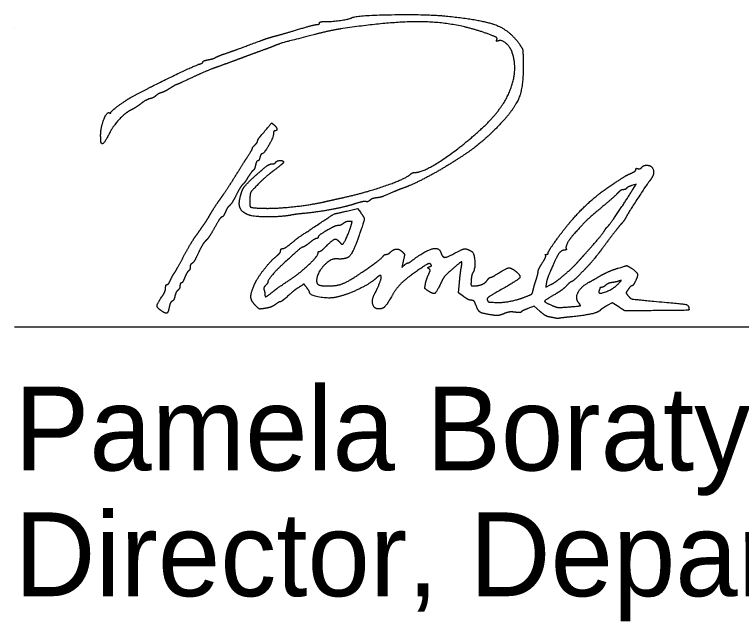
# Model space of a CAD drawing. Extents: x -16.6 to 83, y -37.7 to 22.
# Drawn here: x 24.528 to 25.741, y 7.527 to 8.54 of the extents above; entities that cross this region are included whole.
import ezdxf

# ---------------------------------------------------------------- set-up
doc = ezdxf.new("R2010")
doc.units = 0
doc.layers.add('SH_Data', color=7, linetype='Continuous')
doc.layers.add('SH_Text', color=7, linetype='Continuous')

msp = doc.modelspace()

# ---------------------------------------------------------------- linework, layer by layer
at = {"layer": 'SH_Data'}
for p, q in [((24.5279, 8.5188), (24.5279, 8.5188)), ((24.5279, 8.0188), (28.0279, 8.0188))]:
    msp.add_line(p, q, dxfattribs=at)
at = {"layer": 'SH_Text'}
for points in [[(25.5597, 8.2483), (25.5651, 8.2572), (25.5577, 8.2546)], [(25.0824, 8.2121), (25.1004, 8.2162), (25.1051, 8.21)], [(25.2773, 8.0693), (25.269, 8.0756), (25.2704, 8.0927)], [(25.4153, 8.0913), (25.4143, 8.0848), (25.4229, 8.0893)], [(25.5361, 8.052), (25.5255, 8.0588), (25.5171, 8.0543)], [(25.4043, 8.045), (25.3951, 8.0533), (25.3845, 8.0492)]]:
    msp.add_lwpolyline(points, dxfattribs=at)
for points in [[(25.0898, 8.5347), (25.0966, 8.5389), (25.2136, 8.5412), (25.248, 8.5378)], [(25.0368, 8.5263), (25.0368, 8.5276), (25.0408, 8.5286), (25.0458, 8.5285)], [(25.0458, 8.5285), (25.0554, 8.5282), (25.0864, 8.5326), (25.0898, 8.5347)], [(25.3205, 8.507), (25.2699, 8.526), (25.1619, 8.53), (25.0716, 8.5162)], [(25.248, 8.5378), (25.3072, 8.532), (25.3548, 8.5137), (25.3706, 8.4906)], [(25, 8.5151), (25.0161, 8.5199), (25.031, 8.5238), (25.033, 8.5238)], [(25.0716, 8.5162), (25.0623, 8.5148), (25.0424, 8.5105), (25.0272, 8.5065)], [(25.033, 8.5238), (25.0351, 8.5238), (25.0368, 8.5249), (25.0368, 8.5263)], [(24.9372, 8.4961), (24.9451, 8.4991), (24.9559, 8.5026), (24.9612, 8.504)], [(24.9612, 8.504), (24.9665, 8.5053), (24.9839, 8.5103), (25, 8.5151)], [(25.0272, 8.5065), (24.9762, 8.4934), (24.9719, 8.4921), (24.9612, 8.4878)], [(25.3328, 8.4984), (25.3338, 8.5009), (25.3303, 8.5033), (25.3205, 8.507)], [(24.8808, 8.4755), (24.8955, 8.4806), (24.9019, 8.483), (24.9372, 8.4961)], [(25.3352, 8.4963), (25.3326, 8.4953), (25.3319, 8.496), (25.3328, 8.4984)], [(25.3586, 8.4764), (25.3553, 8.4862), (25.3409, 8.4985), (25.3352, 8.4963)], [(24.9612, 8.4878), (24.9585, 8.4867), (24.9483, 8.4829), (24.9384, 8.4793)], [(25.3706, 8.4906), (25.3755, 8.4834), (25.3764, 8.479), (25.3768, 8.4612)], [(24.8514, 8.4649), (24.8563, 8.4658), (24.8615, 8.4674), (24.8628, 8.4684)], [(24.8628, 8.4684), (24.8641, 8.4693), (24.8722, 8.4726), (24.8808, 8.4755)], [(24.9384, 8.4793), (24.9285, 8.4757), (24.9134, 8.4701), (24.9048, 8.4669)], [(25.3131, 8.3552), (25.344, 8.3847), (25.3679, 8.4482), (25.3586, 8.4764)], [(24.7248, 8.4034), (24.755, 8.4196), (24.8286, 8.4553), (24.837, 8.4577)], [(24.837, 8.4577), (24.84, 8.4586), (24.8424, 8.4602), (24.8424, 8.4613)], [(24.8424, 8.4613), (24.8424, 8.4623), (24.8464, 8.464), (24.8514, 8.4649)], [(24.9048, 8.4669), (24.8962, 8.4636), (24.88, 8.4577), (24.8688, 8.4537)], [(25.3768, 8.4612), (25.3775, 8.4204), (25.3614, 8.3807), (25.332, 8.3508)], [(24.8688, 8.4537), (24.8576, 8.4498), (24.8372, 8.4412), (24.8236, 8.4347)], [(24.8236, 8.4347), (24.8099, 8.4283), (24.7983, 8.423), (24.7977, 8.423)], [(24.7977, 8.423), (24.7971, 8.423), (24.7927, 8.4204), (24.7877, 8.4173)], [(24.7729, 8.4098), (24.7697, 8.4088), (24.7655, 8.4064), (24.7637, 8.4046)], [(24.7877, 8.4173), (24.7828, 8.4142), (24.7761, 8.4108), (24.7729, 8.4098)], [(24.6888, 8.3767), (24.6888, 8.3789), (24.7142, 8.3977), (24.7248, 8.4034)], [(24.754, 8.3998), (24.7505, 8.3989), (24.7438, 8.3953), (24.7392, 8.3917)], [(24.7637, 8.4046), (24.7619, 8.4028), (24.7576, 8.4007), (24.754, 8.3998)], [(24.7392, 8.3917), (24.7346, 8.3881), (24.7274, 8.3835), (24.7233, 8.3814)], [(24.6716, 8.3389), (24.6717, 8.3521), (24.6823, 8.3787), (24.6865, 8.3761)], [(24.6865, 8.3761), (24.6877, 8.3753), (24.6888, 8.3756), (24.6888, 8.3767)], [(24.7233, 8.3814), (24.7129, 8.3761), (24.693, 8.3552), (24.6868, 8.3431)], [(24.939, 8.3378), (24.9575, 8.3599), (24.9568, 8.3594), (24.9609, 8.356)], [(24.9609, 8.356), (24.9652, 8.3524), (24.9661, 8.3462), (24.9624, 8.3462)], [(25.1964, 8.2766), (25.2105, 8.2766), (25.2786, 8.3225), (25.3131, 8.3552)], [(25.332, 8.3508), (25.3134, 8.3319), (25.281, 8.307), (25.2505, 8.2882)], [(24.673, 8.3252), (24.6722, 8.326), (24.6716, 8.3321), (24.6716, 8.3389)], [(24.6868, 8.3431), (24.6801, 8.3302), (24.6748, 8.3233), (24.673, 8.3252)], [(24.9336, 8.3292), (24.9336, 8.3304), (24.936, 8.3343), (24.939, 8.3378)], [(24.96, 8.3411), (24.96, 8.3355), (24.9441, 8.3078), (24.9409, 8.3078)], [(24.9624, 8.3462), (24.9611, 8.3462), (24.96, 8.3439), (24.96, 8.3411)], [(24.925, 8.3174), (24.9245, 8.3174), (24.9261, 8.3195), (24.9288, 8.3222)], [(24.9288, 8.3222), (24.9314, 8.3248), (24.9336, 8.3279), (24.9336, 8.3292)], [(24.916, 8.3017), (24.9216, 8.3103), (24.9256, 8.3174), (24.925, 8.3174)], [(24.894, 8.2667), (24.9006, 8.2773), (24.9105, 8.2931), (24.916, 8.3017)], [(24.9374, 8.3018), (24.9366, 8.2985), (24.9349, 8.2958), (24.9337, 8.2958)], [(24.9409, 8.3078), (24.9398, 8.3078), (24.9382, 8.3051), (24.9374, 8.3018)], [(24.9252, 8.2668), (24.9409, 8.2814), (24.9536, 8.291), (24.9576, 8.291)], [(24.93, 8.2886), (24.9291, 8.2846), (24.9274, 8.2808), (24.9261, 8.28)], [(24.9337, 8.2958), (24.9325, 8.2958), (24.9309, 8.2925), (24.93, 8.2886)], [(24.9576, 8.291), (24.9601, 8.291), (24.9628, 8.292), (24.9636, 8.2934)], [(24.9768, 8.2937), (24.9768, 8.2926), (24.97, 8.2867), (24.9618, 8.2806)], [(24.9636, 8.2934), (24.9654, 8.2963), (24.9768, 8.2966), (24.9768, 8.2937)], [(25.2505, 8.2882), (25.2313, 8.2763), (25.1901, 8.2553), (25.176, 8.2502)], [(25.5745, 8.2851), (25.5761, 8.287), (25.5798, 8.2886), (25.5827, 8.2886)], [(25.5827, 8.2886), (25.5921, 8.2886), (25.5959, 8.2725), (25.5885, 8.2635)], [(24.9261, 8.28), (24.9248, 8.2792), (24.921, 8.2741), (24.9176, 8.2686)], [(24.9618, 8.2806), (24.9535, 8.2745), (24.941, 8.2636), (24.934, 8.2565)], [(25.1882, 8.2732), (25.1903, 8.2751), (25.1939, 8.2766), (25.1964, 8.2766)], [(25.528, 8.2582), (25.5469, 8.2704), (25.5488, 8.2715), (25.557, 8.2752)], [(25.557, 8.2752), (25.5613, 8.2771), (25.5648, 8.28), (25.5648, 8.2815)], [(25.5648, 8.2815), (25.5648, 8.283), (25.5663, 8.2837), (25.5682, 8.283)], [(25.5682, 8.283), (25.5701, 8.2822), (25.5729, 8.2832), (25.5745, 8.2851)], [(24.8722, 8.2337), (24.8776, 8.2412), (24.8874, 8.256), (24.894, 8.2667)], [(24.9038, 8.2322), (24.9066, 8.2452), (24.9127, 8.2552), (24.9252, 8.2668)], [(24.9176, 8.2686), (24.9142, 8.2631), (24.9101, 8.2575), (24.9084, 8.2561)], [(25.0764, 8.2346), (25.1133, 8.2428), (25.1796, 8.2657), (25.1882, 8.2732)], [(25.5885, 8.2635), (25.5843, 8.2585), (25.5515, 8.2081), (25.5483, 8.2019)], [(24.9084, 8.2561), (24.9068, 8.2548), (24.9021, 8.2472), (24.8981, 8.2392)], [(24.934, 8.2565), (24.9233, 8.2455), (24.9211, 8.2419), (24.9206, 8.2336)], [(25.176, 8.2502), (25.1714, 8.2486), (25.1643, 8.2458), (25.1603, 8.244)], [(25.4334, 8.1657), (25.4556, 8.1965), (25.5007, 8.2405), (25.528, 8.2582)], [(25.549, 8.2499), (25.5483, 8.2487), (25.5459, 8.2478), (25.5437, 8.2478)], [(25.5577, 8.2546), (25.5537, 8.2532), (25.5498, 8.2511), (25.549, 8.2499)], [(24.8981, 8.2392), (24.8941, 8.2312), (24.889, 8.2232), (24.8868, 8.2214)], [(25.1603, 8.244), (25.1433, 8.2366), (25.1384, 8.2349), (25.1318, 8.2341)], [(25.5349, 8.2424), (25.5322, 8.2394), (25.5197, 8.2283), (25.5072, 8.2178)], [(25.5169, 8.1854), (25.5197, 8.1873), (25.5479, 8.2288), (25.5597, 8.2483)], [(25.5437, 8.2478), (25.5415, 8.2478), (25.5375, 8.2453), (25.5349, 8.2424)], [(24.8555, 8.2082), (24.8593, 8.2148), (24.8669, 8.2263), (24.8722, 8.2337)], [(24.9192, 8.2053), (24.9087, 8.2092), (24.9016, 8.2217), (24.9038, 8.2322)], [(24.9206, 8.2336), (24.9197, 8.2202), (24.9238, 8.2173), (24.9444, 8.2167)], [(24.9444, 8.2167), (24.9636, 8.2162), (25.0215, 8.2223), (25.0428, 8.2271)], [(25.0428, 8.2271), (25.0507, 8.2289), (25.0658, 8.2323), (25.0764, 8.2346)], [(25.1142, 8.2279), (25.1125, 8.2285), (25.1044, 8.2268), (25.0962, 8.2242)], [(25.121, 8.2301), (25.1189, 8.2283), (25.1158, 8.2273), (25.1142, 8.2279)], [(25.1318, 8.2341), (25.1279, 8.2337), (25.123, 8.2319), (25.121, 8.2301)], [(24.8868, 8.2214), (24.8847, 8.2196), (24.8814, 8.2145), (24.8796, 8.2101)], [(25.0962, 8.2242), (25.0797, 8.2189), (25.0346, 8.2104), (25.0108, 8.2081)], [(25.5072, 8.2178), (25.4876, 8.2013), (25.4759, 8.1899), (25.4592, 8.171)], [(24.8425, 8.1875), (24.8458, 8.1923), (24.8517, 8.2016), (24.8555, 8.2082)], [(24.8739, 8.2022), (24.8726, 8.2022), (24.8672, 8.1943), (24.8618, 8.1846)], [(24.8796, 8.2101), (24.8777, 8.2058), (24.8752, 8.2022), (24.8739, 8.2022)], [(24.9904, 8.2055), (24.9767, 8.2024), (24.9272, 8.2023), (24.9192, 8.2053)], [(25.0108, 8.2081), (25.0025, 8.2073), (24.9933, 8.2061), (24.9904, 8.2055)], [(25.0284, 8.1857), (25.06, 8.2067), (25.0614, 8.2074), (25.0824, 8.2121)], [(25.1051, 8.21), (25.1117, 8.2012), (25.1115, 8.1964), (25.1038, 8.1738)], [(25.5483, 8.2019), (25.5466, 8.1984), (25.5427, 8.193), (25.5397, 8.1898)], [(25.0765, 8.1913), (25.074, 8.1893), (25.07, 8.1878), (25.0678, 8.1878)], [(25.0864, 8.1949), (25.0835, 8.1948), (25.0791, 8.1932), (25.0765, 8.1913)], [(25.0897, 8.1884), (25.0914, 8.1941), (25.091, 8.1949), (25.0864, 8.1949)], [(25.5397, 8.1898), (25.5367, 8.1865), (25.5278, 8.1752), (25.5199, 8.1645)], [(24.8289, 8.1683), (24.833, 8.1741), (24.8391, 8.1828), (24.8425, 8.1875)], [(24.8618, 8.1846), (24.8565, 8.1749), (24.8498, 8.1649), (24.847, 8.1624)], [(24.9892, 8.1578), (25.0029, 8.1688), (25.0009, 8.1675), (25.0284, 8.1857)], [(25.0581, 8.1846), (25.0436, 8.1767), (25.0344, 8.1703), (25.0344, 8.1683)], [(25.0678, 8.1878), (25.0656, 8.1878), (25.0612, 8.1863), (25.0581, 8.1846)], [(25.075, 8.1566), (25.0768, 8.1566), (25.0866, 8.1777), (25.0897, 8.1884)], [(25.4817, 8.1424), (25.497, 8.1595), (25.5106, 8.1759), (25.513, 8.1802)], [(25.513, 8.1802), (25.5142, 8.1824), (25.5159, 8.1847), (25.5169, 8.1854)], [(24.81, 8.1362), (24.8163, 8.148), (24.8248, 8.1625), (24.8289, 8.1683)], [(25.0317, 8.1662), (25.0303, 8.1662), (25.025, 8.1629), (25.02, 8.159)], [(25.0344, 8.1683), (25.0344, 8.1671), (25.0332, 8.1662), (25.0317, 8.1662)], [(25.0488, 8.1542), (25.0589, 8.1643), (25.0654, 8.1661), (25.0704, 8.1602)], [(25.1038, 8.1738), (25.0935, 8.1439), (25.0815, 8.1308), (25.0656, 8.1322)], [(25.4184, 8.1423), (25.4184, 8.1437), (25.4251, 8.1542), (25.4334, 8.1657)], [(25.4592, 8.171), (25.4533, 8.1644), (25.4471, 8.1515), (25.4485, 8.1491)], [(25.5199, 8.1645), (25.512, 8.1539), (25.5043, 8.1437), (25.5029, 8.1419)], [(24.847, 8.1624), (24.8441, 8.1598), (24.8386, 8.1507), (24.8347, 8.1422)], [(24.9754, 8.1494), (24.9772, 8.1494), (24.9834, 8.1531), (24.9892, 8.1578)], [(25.02, 8.159), (25.015, 8.155), (25.01, 8.1518), (25.0088, 8.1517)], [(25.0368, 8.1446), (25.0381, 8.1446), (25.0435, 8.1489), (25.0488, 8.1542)], [(25.0704, 8.1602), (25.072, 8.1582), (25.0741, 8.1566), (25.075, 8.1566)], [(24.8347, 8.1422), (24.8307, 8.1336), (24.826, 8.1257), (24.8242, 8.1246)], [(24.9666, 8.1381), (24.9695, 8.1405), (24.972, 8.144), (24.972, 8.1459)], [(24.972, 8.1459), (24.972, 8.1478), (24.9735, 8.1494), (24.9754, 8.1494)], [(25.0088, 8.1517), (25.0069, 8.1517), (24.9985, 8.1445), (24.9732, 8.1212)], [(24.9883, 8.098), (25.0039, 8.1084), (25.0344, 8.1371), (25.0344, 8.1414)], [(25.0344, 8.1414), (25.0344, 8.1432), (25.0355, 8.1446), (25.0368, 8.1446)], [(25.1483, 8.1398), (25.1501, 8.1398), (25.1534, 8.1415), (25.1555, 8.1437)], [(25.1555, 8.1437), (25.1605, 8.1486), (25.1705, 8.1487), (25.1754, 8.1437)], [(25.1754, 8.1437), (25.1786, 8.1406), (25.1788, 8.1381), (25.1767, 8.129)], [(25.1935, 8.1311), (25.2138, 8.1463), (25.2365, 8.1519), (25.2395, 8.1424)], [(25.2395, 8.1424), (25.2419, 8.1348), (25.25, 8.1347), (25.2633, 8.1421)], [(25.2633, 8.1421), (25.2752, 8.1487), (25.2825, 8.1494), (25.2907, 8.1448)], [(25.2907, 8.1448), (25.2951, 8.1423), (25.2967, 8.1143), (25.2928, 8.1092)], [(25.4156, 8.1398), (25.4171, 8.1398), (25.4184, 8.1409), (25.4184, 8.1423)], [(25.4462, 8.147), (25.4399, 8.147), (25.4304, 8.1318), (25.4183, 8.1026)], [(25.4485, 8.1491), (25.4493, 8.1479), (25.4482, 8.147), (25.4462, 8.147)], [(25.4661, 8.1249), (25.4692, 8.1285), (25.4762, 8.1363), (25.4817, 8.1424)], [(25.5029, 8.1419), (25.4896, 8.1254), (25.485, 8.1203), (25.4732, 8.1081)], [(24.7946, 8.1086), (24.7968, 8.1119), (24.8037, 8.1243), (24.81, 8.1362)], [(24.9285, 8.0899), (24.933, 8.1003), (24.9562, 8.1298), (24.9666, 8.1381)], [(25.0656, 8.1322), (25.0552, 8.1331), (25.032, 8.1077), (25.032, 8.0955)], [(25.1004, 8.1049), (25.119, 8.1173), (25.1414, 8.1339), (25.1431, 8.1367)], [(25.1431, 8.1367), (25.1442, 8.1384), (25.1465, 8.1398), (25.1483, 8.1398)], [(25.1767, 8.129), (25.1744, 8.1187), (25.1745, 8.1182), (25.1783, 8.1217)], [(25.1841, 8.1254), (25.1851, 8.1254), (25.1893, 8.1279), (25.1935, 8.1311)], [(25.4086, 8.1255), (25.4125, 8.1317), (25.415, 8.1375), (25.4142, 8.1383)], [(25.4142, 8.1383), (25.4134, 8.1391), (25.414, 8.1398), (25.4156, 8.1398)], [(24.8208, 8.1182), (24.8208, 8.1157), (24.8197, 8.1129), (24.8183, 8.1121)], [(24.8242, 8.1246), (24.8223, 8.1236), (24.8208, 8.1207), (24.8208, 8.1182)], [(24.9732, 8.1212), (24.9641, 8.1129), (24.9504, 8.0958), (24.9504, 8.0928)], [(25.1783, 8.1217), (25.1805, 8.1237), (25.1832, 8.1254), (25.1841, 8.1254)], [(25.2222, 8.1233), (25.2204, 8.1251), (25.2145, 8.1223), (25.202, 8.1138)], [(25.2194, 8.1156), (25.2172, 8.117), (25.2175, 8.1179), (25.2206, 8.1191)], [(25.2206, 8.1191), (25.2236, 8.1202), (25.224, 8.1215), (25.2222, 8.1233)], [(25.2633, 8.1192), (25.2474, 8.1052), (25.2437, 8.1008), (25.2382, 8.0894)], [(25.2734, 8.1176), (25.2752, 8.127), (25.2726, 8.1274), (25.2633, 8.1192)], [(25.2704, 8.0927), (25.2712, 8.1021), (25.2726, 8.1133), (25.2734, 8.1176)], [(25.336, 8.1086), (25.3489, 8.1168), (25.3565, 8.1176), (25.3642, 8.1115)], [(25.4016, 8.1107), (25.4016, 8.1125), (25.4047, 8.1192), (25.4086, 8.1255)], [(25.446, 8.1061), (25.4539, 8.1129), (25.4629, 8.1214), (25.4661, 8.1249)], [(25.506, 8.1041), (25.5139, 8.1086), (25.5271, 8.1143), (25.5353, 8.1168)], [(25.5353, 8.1168), (25.5493, 8.121), (25.5505, 8.121), (25.5564, 8.1172)], [(25.5564, 8.1172), (25.566, 8.1109), (25.5684, 8.1035), (25.5638, 8.0945)], [(24.7877, 8.096), (24.7893, 8.0996), (24.7924, 8.1053), (24.7946, 8.1086)], [(24.8183, 8.1121), (24.8169, 8.1112), (24.8141, 8.1063), (24.812, 8.1012)], [(25.0519, 8.087), (25.065, 8.087), (25.0841, 8.094), (25.1004, 8.1049)], [(25.14, 8.1017), (25.14, 8.1047), (25.136, 8.1042), (25.1324, 8.1007)], [(25.202, 8.1138), (25.1823, 8.1004), (25.1651, 8.0833), (25.1568, 8.069)], [(25.2136, 8.0902), (25.2144, 8.0943), (25.2166, 8.1014), (25.2187, 8.1058)], [(25.2187, 8.1058), (25.2215, 8.1121), (25.2217, 8.1142), (25.2194, 8.1156)], [(25.2928, 8.1092), (25.2916, 8.1075), (25.2903, 8.1018), (25.2899, 8.0966)], [(25.3224, 8.1014), (25.3236, 8.1014), (25.3297, 8.1046), (25.336, 8.1086)], [(25.3642, 8.1115), (25.3739, 8.1039), (25.367, 8.096), (25.3354, 8.0783)], [(25.3981, 8.0966), (25.4, 8.1025), (25.4016, 8.1089), (25.4016, 8.1107)], [(25.4229, 8.0893), (25.4277, 8.0917), (25.4381, 8.0993), (25.446, 8.1061)], [(25.4732, 8.1081), (25.4657, 8.1004), (25.4586, 8.0942), (25.4576, 8.0942)], [(25.4864, 8.0931), (25.4893, 8.0946), (25.4981, 8.0996), (25.506, 8.1041)], [(24.7824, 8.0894), (24.7838, 8.0894), (24.7862, 8.0923), (24.7877, 8.096)], [(24.8061, 8.0918), (24.8049, 8.0918), (24.804, 8.0897), (24.804, 8.0873)], [(24.812, 8.1012), (24.81, 8.096), (24.8073, 8.0918), (24.8061, 8.0918)], [(24.9504, 8.0928), (24.9504, 8.092), (24.9487, 8.0897), (24.9466, 8.0877)], [(24.9568, 8.0756), (24.9643, 8.0817), (24.9696, 8.0855), (24.9883, 8.098)], [(25.032, 8.0955), (25.032, 8.0903), (25.0398, 8.087), (25.0519, 8.087)], [(25.1324, 8.1007), (25.1228, 8.0916), (25.084, 8.0728), (25.0656, 8.0683)], [(25.1294, 8.075), (25.1335, 8.0826), (25.14, 8.0989), (25.14, 8.1017)], [(25.2899, 8.0966), (25.2894, 8.089), (25.2901, 8.087), (25.2932, 8.087)], [(25.2932, 8.087), (25.3016, 8.087), (25.3136, 8.0918), (25.3168, 8.0965)], [(25.3168, 8.0965), (25.3187, 8.0992), (25.3212, 8.1014), (25.3224, 8.1014)], [(25.3933, 8.0795), (25.394, 8.0829), (25.3961, 8.0906), (25.3981, 8.0966)], [(25.4183, 8.1026), (25.4172, 8.0999), (25.4159, 8.0948), (25.4153, 8.0913)], [(25.4576, 8.0942), (25.4565, 8.0942), (25.4526, 8.091), (25.449, 8.0872)], [(25.4694, 8.0587), (25.4633, 8.0661), (25.4731, 8.0859), (25.4864, 8.0931)], [(25.5254, 8.0927), (25.5215, 8.0922), (25.5166, 8.0901), (25.5144, 8.0882)], [(25.5372, 8.0954), (25.5345, 8.0944), (25.5292, 8.0932), (25.5254, 8.0927)], [(25.5348, 8.0899), (25.5403, 8.0955), (25.5408, 8.0968), (25.5372, 8.0954)], [(25.5638, 8.0945), (25.5616, 8.0903), (25.5589, 8.087), (25.5578, 8.087)], [(24.7742, 8.0695), (24.7774, 8.0742), (24.78, 8.0806), (24.78, 8.0837)], [(24.78, 8.0837), (24.78, 8.0868), (24.7811, 8.0894), (24.7824, 8.0894)], [(24.8005, 8.0799), (24.7986, 8.0783), (24.7964, 8.0738), (24.7955, 8.0698)], [(24.804, 8.0873), (24.804, 8.0848), (24.8024, 8.0815), (24.8005, 8.0799)], [(24.9302, 8.0542), (24.9225, 8.0618), (24.9219, 8.0746), (24.9285, 8.0899)], [(24.9466, 8.0877), (24.9446, 8.0856), (24.9435, 8.0824), (24.9442, 8.0805)], [(24.9442, 8.0805), (24.945, 8.0785), (24.9456, 8.0754), (24.9456, 8.0736)], [(25.0041, 8.0858), (24.9959, 8.0804), (24.9933, 8.0784), (24.9821, 8.0684)], [(25.0154, 8.0844), (25.0109, 8.0902), (25.0108, 8.0902), (25.0041, 8.0858)], [(25.0199, 8.077), (25.0199, 8.0779), (25.0179, 8.0812), (25.0154, 8.0844)], [(25.2182, 8.0786), (25.2132, 8.0819), (25.2124, 8.0839), (25.2136, 8.0902)], [(25.2382, 8.0894), (25.2315, 8.0757), (25.2267, 8.0731), (25.2182, 8.0786)], [(25.3806, 8.0689), (25.3894, 8.0722), (25.3923, 8.0747), (25.3933, 8.0795)], [(25.449, 8.0872), (25.4454, 8.0834), (25.4373, 8.0773), (25.431, 8.0736)], [(25.5033, 8.0788), (25.5008, 8.0723), (25.5263, 8.0813), (25.5348, 8.0899)], [(25.5048, 8.0836), (25.5048, 8.083), (25.5041, 8.0809), (25.5033, 8.0788)], [(25.5076, 8.0846), (25.506, 8.0846), (25.5048, 8.0841), (25.5048, 8.0836)], [(25.5144, 8.0882), (25.5122, 8.0862), (25.5091, 8.0846), (25.5076, 8.0846)], [(25.5519, 8.0811), (25.5484, 8.0758), (25.5484, 8.0749), (25.5523, 8.0702)], [(25.5578, 8.087), (25.5567, 8.087), (25.554, 8.0843), (25.5519, 8.0811)], [(24.7725, 8.0458), (24.7655, 8.0506), (24.7659, 8.0574), (24.7742, 8.0695)], [(24.7955, 8.0698), (24.7946, 8.0659), (24.7925, 8.0621), (24.7908, 8.0614)], [(24.9456, 8.0736), (24.9456, 8.0687), (24.949, 8.0693), (24.9568, 8.0756)], [(24.9821, 8.0684), (24.9773, 8.0641), (24.9725, 8.0606), (24.9714, 8.0606)], [(25.0656, 8.0683), (25.0527, 8.0653), (25.0201, 8.0714), (25.0199, 8.077)], [(25.1361, 8.0486), (25.1277, 8.0486), (25.1237, 8.0644), (25.1294, 8.075)], [(25.1568, 8.069), (25.1486, 8.0549), (25.1422, 8.0486), (25.1361, 8.0486)], [(25.2903, 8.063), (25.2877, 8.063), (25.2819, 8.0658), (25.2773, 8.0693)], [(25.3354, 8.0783), (25.3222, 8.0708), (25.316, 8.066), (25.3168, 8.0638)], [(25.3308, 8.0595), (25.3413, 8.0589), (25.3674, 8.0638), (25.3806, 8.0689)], [(25.431, 8.0736), (25.4131, 8.0632), (25.412, 8.0599), (25.425, 8.0544)], [(25.5523, 8.0702), (25.5559, 8.0657), (25.5609, 8.0647), (25.5948, 8.0615)], [(24.7908, 8.0614), (24.7891, 8.0608), (24.787, 8.0566), (24.7862, 8.0522)], [(24.9629, 8.0558), (24.9593, 8.0532), (24.9519, 8.0504), (24.9464, 8.0496)], [(24.9714, 8.0606), (24.9703, 8.0606), (24.9665, 8.0584), (24.9629, 8.0558)], [(25.2978, 8.0552), (25.296, 8.0603), (25.2934, 8.063), (25.2903, 8.063)], [(25.3232, 8.0386), (25.3082, 8.041), (25.3013, 8.0455), (25.2978, 8.0552)], [(25.3168, 8.0638), (25.3181, 8.0604), (25.3188, 8.0602), (25.3308, 8.0595)], [(25.4518, 8.0519), (25.4713, 8.0535), (25.4731, 8.0542), (25.4694, 8.0587)], [(25.5948, 8.0615), (25.6439, 8.057), (25.6521, 8.0554), (25.6531, 8.0507)], [(24.7862, 8.0522), (24.7843, 8.0425), (24.7801, 8.0405), (24.7725, 8.0458)], [(24.9464, 8.0496), (24.9377, 8.0482), (24.9355, 8.0488), (24.9302, 8.0542)], [(25.3632, 8.0431), (25.3574, 8.0439), (25.3501, 8.0429), (25.3443, 8.0406)], [(25.3733, 8.0435), (25.3729, 8.0426), (25.3683, 8.0424), (25.3632, 8.0431)], [(25.3845, 8.0492), (25.3787, 8.0469), (25.3737, 8.0444), (25.3733, 8.0435)], [(25.4189, 8.0355), (25.4159, 8.0362), (25.4093, 8.0404), (25.4043, 8.045)], [(25.425, 8.0544), (25.4318, 8.0514), (25.4383, 8.0509), (25.4518, 8.0519)], [(25.5054, 8.0464), (25.5017, 8.0427), (25.4802, 8.0378), (25.4568, 8.0354)], [(25.5171, 8.0543), (25.5125, 8.0518), (25.5072, 8.0483), (25.5054, 8.0464)], [(25.5828, 8.0456), (25.5471, 8.0452), (25.5467, 8.0452), (25.5361, 8.052)], [(25.6531, 8.0507), (25.6539, 8.0464), (25.6519, 8.0463), (25.5828, 8.0456)], [(25.3443, 8.0406), (25.3373, 8.0378), (25.3318, 8.0373), (25.3232, 8.0386)], [(25.4292, 8.0334), (25.4265, 8.0339), (25.4219, 8.0349), (25.4189, 8.0355)], [(25.4376, 8.0331), (25.4356, 8.0327), (25.4318, 8.0328), (25.4292, 8.0334)], [(25.4568, 8.0354), (25.4482, 8.0345), (25.4396, 8.0335), (25.4376, 8.0331)]]:
    msp.add_open_spline(points, degree=2, dxfattribs=at)

# ---------------------------------------------------------------- texts
for s, p in [('Pamela Boratyn', (24.5279, 7.7788)), ('Director, Department of Transportation', (24.5279, 7.5688))]:
    msp.add_text(s, height=0.14, dxfattribs=at).set_placement(p)

doc.saveas('drawing.dxf')
